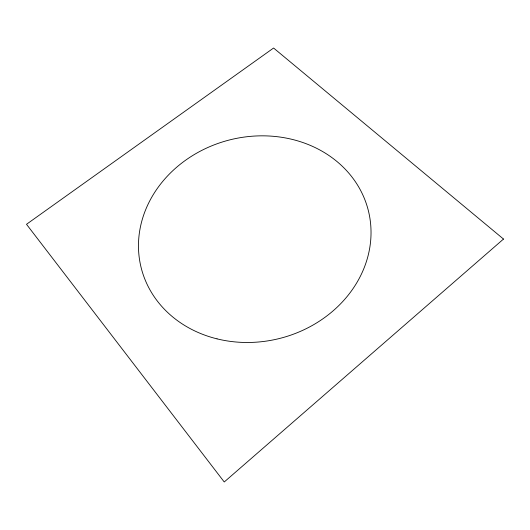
<?xml version="1.0" encoding="UTF-8"?>
<svg xmlns="http://www.w3.org/2000/svg" width="530" height="530" viewBox="0 0 530 530"><rect width="100%" height="100%" fill="white"/><g stroke="black" fill="none" stroke-linecap="round" stroke-linejoin="round"><path stroke-width="0.79" d="M503.5 239.056L224.243 481.975L26.5 224.289L273.586 48.025L503.5 239.056M217.035 338.862A117.13 102.37 -14.3 0 0 368.867 212.808A117.13 102.37 -14.3 0 0 178.345 165.81A117.13 102.37 -14.3 0 0 217.035 338.862"/></g></svg>
